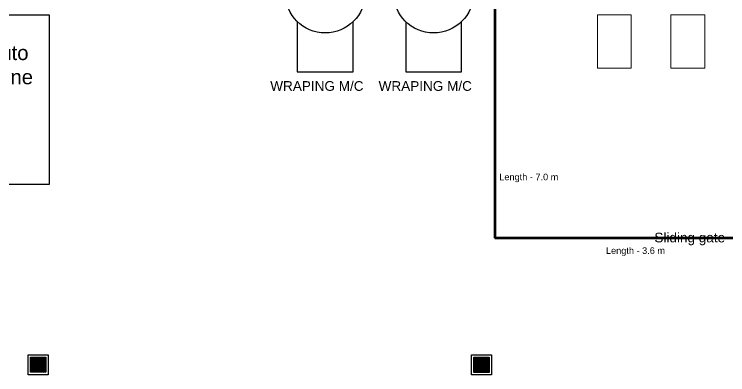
# Model space of a CAD drawing. Header units: millimetres. Extents: x -1052 to 3351, y 0 to 2015.
# Drawn here: x -319 to -101.3, y 1324.5 to 1434.6 of the extents above; entities that cross this region are included whole.
import ezdxf

# ---------------------------------------------------------------- set-up
doc = ezdxf.new("R2010")
doc.units = ezdxf.units.MM
for name, color, linetype, lineweight in [('0.4圖面線', 6, 'Continuous', 18), ('AM_0', 7, 'Continuous', 25), ('AM_6', 2, 'Continuous', 35), ('AM_8', 7, 'Continuous', 15), ('Layer1', 50, 'Continuous', 25)]:
    doc.layers.add(name, color=color, linetype=linetype, lineweight=lineweight)
doc.layers.add('COLUMN', color=3, linetype='Continuous')
doc.layers.add('Machine', color=7, linetype='Continuous')
doc.styles.get("Standard").update_dxf_attribs({"font": 'arial.ttf'})
pattern_1 = [(45, (-1204.78708, 7363.2369), (-0.1359721316, 0.1359721316), [])]
pattern_2 = [(45, (-1069.5307, 7363.23295), (-0.1359721316, 0.1359721316), [])]

msp = doc.modelspace()

# ---------------------------------------------------------------- hatches: boundary and pattern name
h = msp.add_hatch()
h.set_pattern_fill('_U', color=0, scale=0.192294, angle=45, style=0, pattern_type=0)
h.set_pattern_definition(pattern_1)
h.paths.add_polyline_path([(-309.3687, 1329.8992), (-313.9942, 1329.8992), (-313.9942, 1325.2737), (-309.3687, 1325.2737)])
h = msp.add_hatch()
h.set_pattern_fill('_U', color=0, scale=0.192294, angle=45, style=0, pattern_type=0)
h.set_pattern_definition(pattern_1)
h.paths.add_polyline_path([(-309.3687, 1329.8992), (-313.9942, 1329.8992), (-313.9942, 1325.2737), (-309.3687, 1325.2737)])
h = msp.add_hatch()
h.set_pattern_fill('_U', color=0, scale=0.192294, angle=45, style=0, pattern_type=0)
h.set_pattern_definition(pattern_2)
h.paths.add_polyline_path([(-174.1123, 1329.8953), (-178.7378, 1329.8953), (-178.7378, 1325.2697), (-174.1123, 1325.2697)])
h = msp.add_hatch()
h.set_pattern_fill('_U', color=0, scale=0.192294, angle=45, style=0, pattern_type=0)
h.set_pattern_definition(pattern_2)
h.paths.add_polyline_path([(-174.1123, 1329.8953), (-178.7378, 1329.8953), (-178.7378, 1325.2697), (-174.1123, 1325.2697)])

# ---------------------------------------------------------------- linework, layer by layer
msp.add_lwpolyline([(-367.5462, 1434.4487), (-308.3789, 1434.4487), (-308.3789, 1382.6774), (-367.5462, 1382.6774)], close=True)
at = {"layer": 'AM_0'}
for points in [[(-314.7286, 1330.6336), (-308.6343, 1330.6336), (-308.6343, 1324.5393), (-314.7286, 1324.5393)], [(-179.4722, 1330.6296), (-173.378, 1330.6296), (-173.378, 1324.5354), (-179.4722, 1324.5354)], [(-313.9942, 1329.8992), (-309.3687, 1329.8992), (-309.3687, 1325.2737), (-313.9942, 1325.2737)], [(-313.9942, 1329.8992), (-309.3687, 1329.8992), (-309.3687, 1325.2737), (-313.9942, 1325.2737)], [(-178.7378, 1329.8953), (-174.1123, 1329.8953), (-174.1123, 1325.2697), (-178.7378, 1325.2697)], [(-178.7378, 1329.8953), (-174.1123, 1329.8953), (-174.1123, 1325.2697), (-178.7378, 1325.2697)]]:
    msp.add_lwpolyline(points, close=True, dxfattribs=at)
at = {"layer": 'AM_8'}
for points in [[(-141.0625, 1434.4779), (-130.7082, 1434.4779), (-130.7082, 1418.2069), (-141.0625, 1418.2069)], [(-118.6529, 1434.4779), (-108.2986, 1434.4779), (-108.2986, 1418.2069), (-118.6529, 1418.2069)]]:
    msp.add_lwpolyline(points, close=True, dxfattribs=at)
at = {"layer": 'COLUMN'}
for points in [[(-313.3456, 1325.9224), (-310.0174, 1325.9223), (-310.0173, 1329.2505), (-313.3455, 1329.2506)], [(-313.3456, 1325.9224), (-310.0174, 1325.9223), (-310.0173, 1329.2505), (-313.3455, 1329.2506)], [(-178.0892, 1325.9185), (-174.761, 1325.9184), (-174.7609, 1329.2465), (-178.0891, 1329.2466)], [(-178.0892, 1325.9185), (-174.761, 1325.9184), (-174.7609, 1329.2465), (-178.0891, 1329.2466)]]:
    msp.add_lwpolyline(points, close=True, dxfattribs=at)
at = {"layer": 'Layer1', "color": 30, "linetype": 'Continuous', "lineweight": 100, "true_color": 0xff9701}
for p in [(-172.374, 1466.8978), (-92.0969, 1366.2262)]:
    msp.add_line(p, (-172.374, 1366.2262), dxfattribs=at)
at = {"layer": 'Machine', "color": 0}
for p, q in [((-232.6167, 1432.3587), (-232.6167, 1417.073)), ((-215.6061, 1417.073), (-215.6061, 1432.3587)), ((-199.5499, 1432.3587), (-199.5499, 1417.073)), ((-182.5393, 1417.073), (-182.5393, 1432.3587)), ((-232.6167, 1417.073), (-215.6061, 1417.073)), ((-199.5499, 1417.073), (-182.5393, 1417.073))]:
    msp.add_line(p, q, dxfattribs=at)
for centre in [(-224.1114, 1441.1097), (-191.0446, 1441.1097)]:
    msp.add_circle(centre, 12.2032, dxfattribs=at)

# ---------------------------------------------------------------- texts
at = {"layer": '0.4圖面線'}
msp.add_text('Sliding gate', height=2.958364, dxfattribs=at).set_placement((-123.6757, 1364.9606))
at = {"layer": 'AM_6', "color": 7, "lineweight": -2, "insert": (-360.4608, 1425.0745), "char_height": 4.437545, "width": 48.709361, "attachment_point": 1}
msp.add_mtext('Centralized Auto\\PPacking Machine', dxfattribs=at)
at = {"layer": 'Layer1', "color": 30, "true_color": 0xff9701, "char_height": 2, "width": 33.65023, "attachment_point": 1}
for s, insert in [('Length - 7.0 m', (-170.9924, 1385.9339)), ('Length - 3.6 m', (-138.4386, 1363.4487))]:
    msp.add_mtext(s, dxfattribs=dict(at, insert=insert))
at = {"layer": 'Machine', "color": 0, "lineweight": -2, "char_height": 2.958364, "width": 48.607196, "attachment_point": 1}
for insert in [(-240.8771, 1414.1969), (-207.8104, 1414.1969)]:
    msp.add_mtext('WRAPING M/C', dxfattribs=dict(at, insert=insert))

doc.saveas('drawing.dxf')
